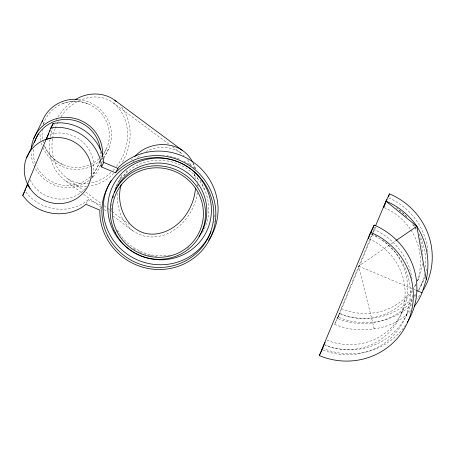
<?xml version="1.0" encoding="UTF-8"?>
<svg xmlns="http://www.w3.org/2000/svg" width="455" height="455" viewBox="0 0 455 455"><rect width="100%" height="100%" fill="white"/><g stroke="black" fill="none" stroke-linecap="round" stroke-linejoin="round"><path stroke-width="0.34" stroke-dasharray="2.27 1.71" d="M49.948 139.531C48.344 149.291 50.169 159.466 54.526 168.31C60.452 179.281 71.981 185.1 81.371 192.619M50.368 136.733L50.789 133.935L54.264 123.902M52.587 138.923C50.932 148.262 52.587 158.044 56.778 166.524C62.693 177.376 74.301 182.938 83.538 190.486M52.689 138.269L53.281 134.339L55.135 128.6M197.311 192.795C195.019 209.186 184.832 224.366 170.324 232.425C163.066 236.06 154.927 237.76 146.84 236.657C133.065 234.109 123.504 222.768 112.197 215.488M55.345 127.963L56.881 124.266M119.745 181.17L121.587 175.482L115.217 188.433M410.632 310.737A70.741 63.08 38.7 0 1 374.215 328.783A68.768 66.726 26.2 0 1 334.675 324.358L372.571 232.988M412.287 300.181A64.604 62.682 26.2 0 1 337.343 318.363L341.733 308.723L373.248 232.983M334.675 324.358L339.788 313.387A64.604 62.682 26.2 0 0 412.514 297.826M373.521 232.329L375.693 227.108M372.844 232.334L375.028 227.136M42.975 124.42L44.533 121.246M100.18 161.275L91.654 178.605A33.863 32.857 26.2 0 0 85.802 145.213A33.863 32.857 26.2 0 0 53.32 133.514L49.538 134.589M101.34 158.92L101.988 157.606M103.524 154.478L106.965 147.494M99.981 166.393L100.606 165.125M101.857 162.577L102.75 160.763M103.979 158.272L108.881 148.302M86.245 203.715L88.19 199.756L101.539 205.364M100.504 209.027L101.34 207.332M337.343 318.363L339.788 313.387M324.557 345.169A59.395 57.626 26.2 0 0 400.815 314.712L403.261 309.736M417.394 281.014L418.617 278.528M323.283 350.105A64.604 62.682 26.2 0 0 405.615 316.731L408.061 311.755M420.972 285.518L423.423 280.547M56.392 119.767L57.307 117.993M57.188 123.669L58.416 121.286M122.537 161.946C132.61 144.895 133.389 121.349 120.456 105.537M124.198 175.852L127.571 169.305M57.916 116.816L63.393 109.445L69.888 103.262L75.883 99.332M61.129 116.719C71.424 99.77 95.954 90.079 113.13 102.75L168.504 143.831M116.434 166.462C131.074 148.552 132.496 117.896 113.13 102.75M110.918 172.49C105.321 177.916 98.047 181.915 90.289 183.046M112.942 170.562L114.461 169.118M113.648 173.463C107.198 180.1 98.616 184.957 89.368 186.135M131.324 159.847L132.325 158.892M133.008 161.815L134.02 160.848M137.569 157.47L141.351 154.541M88.19 199.756L84.931 202.344A44.283 42.969 26.2 0 1 29.296 196.122L25.406 191.464M374.215 328.783L358.642 266.141L388.911 245.433M391.237 243.84L395.315 241.053M145.884 151.566C157.862 145.088 174.214 145.748 183.991 155.877M62.602 103.638C70.889 100.521 80.182 100.72 88.372 104.03M89.618 183.166C81.559 184.753 73.107 182.37 66.413 177.78M86.723 186.613L78.908 186.26L71.515 184.144L64.82 180.334M78.465 99.622L82.429 100.066A35.951 34.881 26.2 0 1 104.002 156.52M358.642 266.141L413.538 289.221M414.192 289.494L415.5 290.045M63.126 164.71C55.004 161.161 48.355 154.649 44.749 146.544M172.496 146.794L181.062 153.147M85.819 192.181L101.232 203.612M104.087 205.728L106.942 207.85M107.511 208.271L109.223 209.545M109.797 209.965L111.509 211.234M112.078 211.66L129.203 224.366M83.657 194.313L101.351 207.44M104.206 209.556L107.061 211.677M132.746 230.736C121.377 222.091 116.508 207.332 117.35 193.426M187.591 159.859L191.197 165.614M30.115 179.935L32.328 183.968A33.863 32.857 26.2 0 0 85.95 187.892M192.943 162.617L195.718 169.084M200.439 180.078L204.881 190.423M193.21 163.265L195.61 169.078M194.239 173.719L195.519 178.508M196.981 183.985L197.527 186.032M197.47 176.938L197.925 181.676M194.097 173.668L195.036 178.332M197.993 185.134L198.022 186.516M188.552 247.446A48.975 47.519 26.2 0 1 187.443 248.185M169.948 255.056A48.975 47.519 26.2 0 1 116.662 228.7M111.458 209.96A48.975 47.519 26.2 0 1 111.373 207.952M114.91 189.052A48.975 47.519 26.2 0 1 177.996 164.022A48.975 47.519 26.2 0 1 205.444 226.397M205.194 227.005A48.975 47.519 26.2 0 1 201.849 233.529M156.89 256.506A47.929 46.507 26.2 0 1 154.888 256.324M152.226 255.955A47.929 46.507 26.2 0 1 150.252 255.579M149.604 255.437A47.929 46.507 26.2 0 1 141.289 252.781M140.675 252.519A47.929 46.507 26.2 0 1 137.643 251.069M135.289 249.761A47.929 46.507 26.2 0 1 133.014 248.333M111.612 205.586A47.929 46.507 26.2 0 1 111.731 204.176M162.805 155.132A56.266 54.594 26.2 0 1 164.181 155.269M166.917 155.644A56.266 54.594 26.2 0 1 168.27 155.877M169.618 156.145A56.266 54.594 26.2 0 1 179.503 159.165M183.894 161.167A56.266 54.594 26.2 0 1 189.28 164.272M189.854 164.653A56.266 54.594 26.2 0 1 195.349 168.816M214.987 214.726A56.266 54.594 26.2 0 1 214.567 218.747M214.117 221.392A56.266 54.594 26.2 0 1 213.85 222.7M101.954 155.735A33.863 32.857 26.2 0 1 99.514 158.334M99.025 158.795A33.863 32.857 26.2 0 1 44.249 145.304M43.418 142.847A33.863 32.857 26.2 0 1 42.332 129.544M43.447 124.283A33.863 32.857 26.2 0 1 90.881 105.202A33.863 32.857 26.2 0 1 102.631 154.899M102.193 158.59A35.951 34.881 26.2 0 1 101.232 159.563M100.737 160.041A35.951 34.881 26.2 0 1 92.24 165.882M91.609 166.177A35.951 34.881 26.2 0 1 56.141 163.243L50.687 158.795A35.951 34.881 26.2 0 1 43.123 147.926M42.076 145.355A35.951 34.881 26.2 0 1 41.24 142.699M40.751 140.68A35.951 34.881 26.2 0 1 40.006 133.827M100.481 165.125A35.951 34.881 26.2 0 1 91.33 178.599M89.203 180.356A35.951 34.881 26.2 0 1 35.132 167.906M34.813 167.281A35.951 34.881 26.2 0 1 31.105 151.919M102.29 157.817A35.951 34.881 26.2 0 1 101.96 159.841M99.497 161.303A33.863 32.857 26.2 0 1 92.194 174.805M90.386 176.642A33.863 32.857 26.2 0 1 36.383 165.83M35.353 163.425A33.863 32.857 26.2 0 1 33.312 148.711M100.475 151.686A33.863 32.857 26.2 0 1 100.379 156.213M405.684 324.881A68.768 66.726 26.2 0 1 323.533 348.604M371.439 234.376A64.604 62.682 26.2 0 1 405.615 316.731M368.84 238.756A59.395 57.626 26.2 0 1 400.815 314.712M412.349 295.25A64.604 62.682 26.2 0 1 325.08 344.867M373.248 229.115A64.604 62.682 26.2 0 1 412.025 278.773M382.598 240.189A59.395 57.626 26.2 0 1 400.508 315.423A59.395 57.626 26.2 0 1 327.003 340.192M371.286 233.779A59.395 57.626 26.2 0 1 377.423 236.856M415.881 295.198A64.604 62.682 26.2 0 1 413.953 298.002M398.967 210.21A64.604 62.682 26.2 0 1 406.469 216.591M413.737 225.128A64.604 62.682 26.2 0 1 414.533 226.271M414.926 226.846A64.604 62.682 26.2 0 1 416.422 229.201M419.112 234.103A64.604 62.682 26.2 0 1 425.402 267.642M424.526 273.745A64.604 62.682 26.2 0 1 417.997 291.672M415.58 294.123A64.604 62.682 26.2 0 1 412.969 297.314M388.604 197.902A64.604 62.682 26.2 0 1 428.024 253.748M426.978 268.774A64.604 62.682 26.2 0 1 426.056 272.772M424.868 276.714A64.604 62.682 26.2 0 1 417.576 291.354M419.857 295.358A68.768 66.726 26.2 0 1 416.871 299.162M411.633 304.662A68.768 66.726 26.2 0 1 338.236 317.124M412.327 291.063A59.395 57.626 26.2 0 1 339.282 313.694M384.196 207.543A59.395 57.626 26.2 0 1 410.251 229.03M411.001 230.156A59.395 57.626 26.2 0 1 417.423 280.2M415.614 284.796A59.395 57.626 26.2 0 1 414.073 287.981M415.847 284.25A59.395 57.626 26.2 0 1 341.733 308.723M396.271 207.81A59.395 57.626 26.2 0 1 406.713 216.62M412.702 224.053A59.395 57.626 26.2 0 1 414.533 226.908M414.88 227.494A59.395 57.626 26.2 0 1 416.825 231.089M419.709 237.937A59.395 57.626 26.2 0 1 422.9 255.079M422.541 263.502A59.395 57.626 26.2 0 1 417.468 281.105"/><path stroke-width="0.68" d="M121.206 184.736C114.495 206.832 129.379 236.139 154.848 234.052C177.626 231.908 194.023 209.937 195.474 188.074M414.215 306.539A70.741 63.08 38.7 0 0 422.035 292.792L426.284 279.592A70.741 70.144 -82.5 0 0 416.848 226.323A68.768 66.726 26.2 0 0 385.954 201.133L389.514 193.898A68.768 66.726 26.2 0 1 423.252 290.176M22.75 195.468L50.875 127.883L53.098 123.356L59.798 122.81A44.283 42.969 26.2 0 1 103.279 158.26L103.729 162.412L101.505 166.934L115.49 172.815L116.463 171.654A58.348 56.619 26.2 0 1 207.827 184.844A58.348 56.619 26.2 0 1 173.31 267.796A58.348 56.619 26.2 0 1 99.81 211.666L99.952 210.159L85.967 204.278L82.708 206.871A44.283 42.969 26.2 0 1 27.067 200.644L22.75 195.468L24.422 192.073M24.974 190.946L25.781 189.013M26.316 187.727L27.653 184.508M48.275 134.947L48.816 133.656M49.618 131.728L50.152 130.437M50.954 128.509L53.098 123.356M370.592 232.346A68.768 66.726 26.2 0 1 408.345 320.61A68.768 66.726 26.2 0 1 319.319 355.571L370.592 232.346L374.158 225.106A68.768 66.726 26.2 0 1 408.584 320.195M323.681 345.493L321.986 349.576L322.902 347.711M368.453 237.902L372.298 229.462M372.599 228.842L374.158 225.106M385.51 202.606L383.571 207.275L385.101 204.164M388.479 196.384L389.514 193.898M375.574 225.834L385.954 201.133L416.848 226.323L426.284 279.592M33.71 138.53L42.611 120.438M26.726 157.436L38.288 133.946M47.997 135.51L46.052 139.469L51.096 138.041M115.49 172.815L118.687 167.133A58.348 56.619 26.2 0 1 196.48 164.568A58.348 56.619 26.2 0 1 208.555 240.405M385.817 201.986L387.04 199.495M368.209 238.488L368.823 237.243M323.926 344.907L325.149 342.422M319.319 355.571L321.986 350.145M134.822 156.514C150.213 139.327 181.773 140.294 192.567 162.06M395.896 240.655L416.848 226.323M75.883 99.332C87.61 92.2 103.45 91.956 114.723 100.191L182.654 150.594M50.875 127.883L57.575 127.337A44.283 42.969 26.2 0 1 101.05 162.782L101.505 166.934M77.822 99.548L75.45 99.281A35.951 34.881 26.2 0 0 42.116 121.712M416.803 290.591L422.035 292.792M103.729 162.412L117.714 168.293M114.723 100.191L116.156 101.528M27.573 183.877L30.104 188.495M112.794 197.942A47.929 46.507 26.2 0 1 113.34 195.9M114.467 192.567A47.929 46.507 26.2 0 1 180.635 168.589A47.929 46.507 26.2 0 1 199.006 236.435M211.023 231.646A56.266 54.594 26.2 0 1 134.117 258.349A56.266 54.594 26.2 0 1 111.293 180.299M31.247 148.484A35.951 34.881 26.2 0 1 70.053 117.6A35.951 34.881 26.2 0 1 102.443 156.446M34.546 142.375A33.863 32.857 26.2 0 1 69.865 119.619A33.863 32.857 26.2 0 1 100.322 149.735M407.896 321.389A68.768 66.726 26.2 0 1 407.185 322.572M27.869 184.719A33.863 32.857 26.2 0 0 86.092 189.348A33.863 32.857 26.2 0 0 59.861 137.609A33.863 32.857 26.2 0 0 27.869 184.719M107.858 236.077A56.266 54.594 26.2 0 0 204.602 243.772A56.266 54.594 26.2 0 0 161.019 157.805A56.266 54.594 26.2 0 0 107.858 236.077M115.263 232.59A47.929 46.507 26.2 0 0 197.669 239.148A47.929 46.507 26.2 0 0 160.547 165.916A47.929 46.507 26.2 0 0 115.263 232.59M117.111 231.72A45.847 44.488 26.2 0 0 195.94 237.993A45.847 44.488 26.2 0 0 160.427 167.946A45.847 44.488 26.2 0 0 117.111 231.72M113.34 230.713A52.097 50.55 26.2 0 0 202.913 237.84A52.097 50.55 26.2 0 0 162.56 158.243A52.097 50.55 26.2 0 0 113.34 230.713"/></g></svg>
